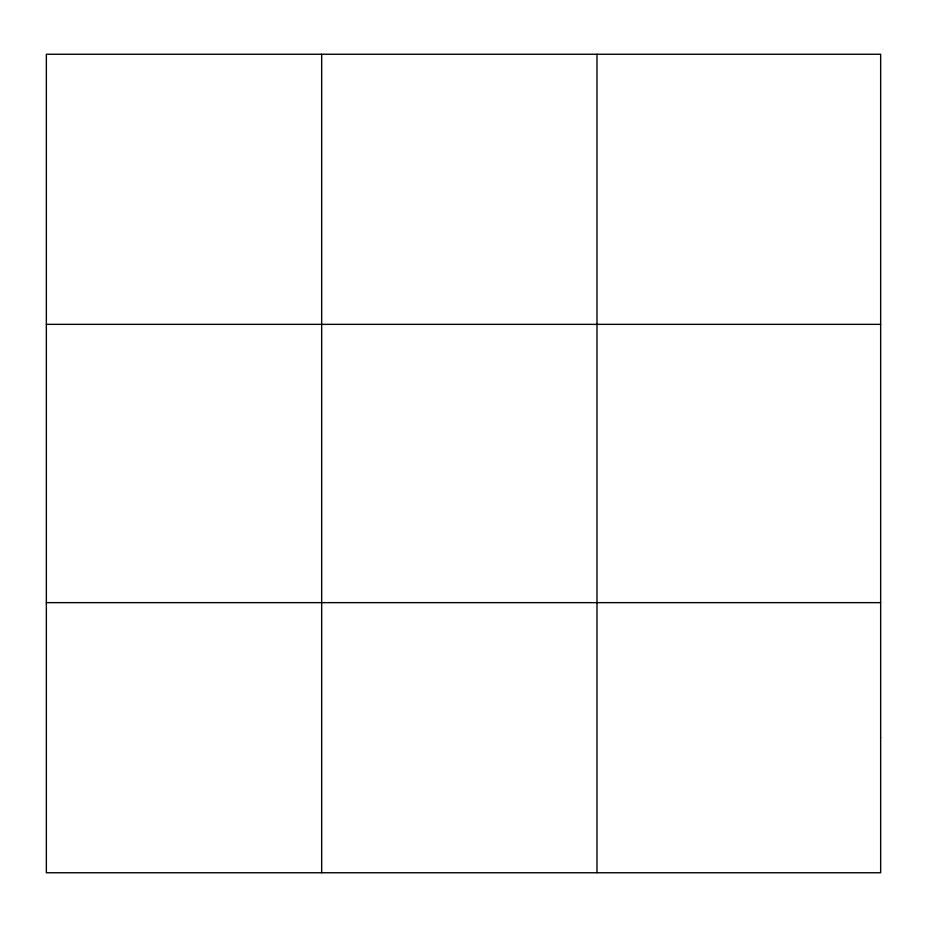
<?xml version="1.0" encoding="UTF-8"?>
<svg xmlns="http://www.w3.org/2000/svg" width="927" height="927" viewBox="0 0 927 927"><rect width="100%" height="100%" fill="white"/><g stroke="black" fill="none" stroke-linecap="round" stroke-linejoin="round"><path stroke-width="1.39" d="M321.669 54.253L321.669 872.747M596.988 54.253L596.988 872.747M46.35 324.357L880.65 324.357M46.35 602.643L880.65 602.643M880.65 737.695L880.65 872.747L46.35 872.747L46.35 54.253L880.65 54.253L880.65 737.695"/></g></svg>
